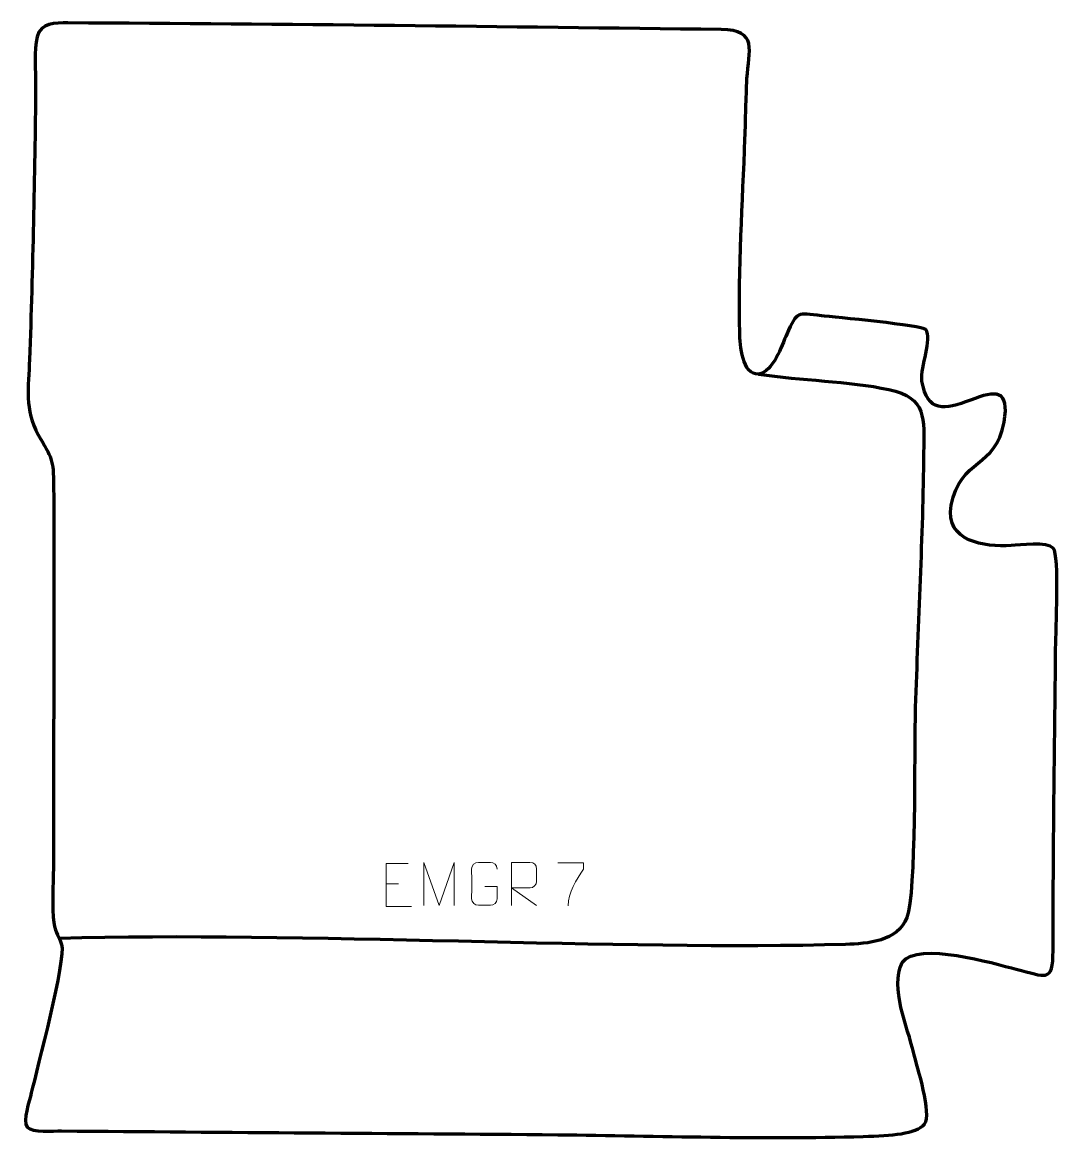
# Model space of a CAD drawing. Header units: millimetres. Extents: x -588 to 15, y 69 to 718.
import ezdxf

# ---------------------------------------------------------------- set-up
doc = ezdxf.new("R2010")
doc.units = ezdxf.units.MM
doc.header["$MEASUREMENT"] = 0
doc.layers.add('layer 2', color=7, linetype='Continuous')
doc.layers.add('layer 3', color=7, linetype='Continuous')

msp = doc.modelspace()

# ---------------------------------------------------------------- linework, layer by layer
at = {"layer": 'layer 2', "color": 142, "lineweight": 158}
msp.add_open_spline([(-160.2673, 513.4643), (-135.7883, 509.7066), (-108.1513, 509.5327), (-84.6178, 504.5192), (-84.6178, 504.5192), (-62.2796, 499.7604), (-64.2643, 487.6642), (-64.4043, 467.8784), (-64.4043, 467.8784), (-64.8795, 419.0204), (-67.707, 368.938), (-69.2275, 319.9554), (-69.2275, 319.9554), (-70.0769, 292.5939), (-68.5973, 212.664), (-74.1875, 197.8364), (-74.1875, 197.8364), (-79.3987, 184.0137), (-96.9935, 182.6705), (-109.7605, 182.2864), (-109.7605, 182.2864), (-238.4553, 178.4144), (-428.3283, 189.8331), (-566.5419, 185.6935)], degree=3, knots=[0, 0, 0, 0, 0.14285714, 0.14285714, 0.14285714, 0.14285714, 0.28571429, 0.28571429, 0.28571429, 0.28571429, 0.42857143, 0.42857143, 0.42857143, 0.42857143, 0.57142857, 0.57142857, 0.57142857, 0.57142857, 0.71428571, 0.71428571, 0.71428571, 0.71428571, 1, 1, 1, 1], dxfattribs=at)
at = {"layer": 'layer 3', "color": 242, "lineweight": 158}
msp.add_open_spline([(-181.9692, 713.5781), (-160.2763, 713.3082), (-166.1724, 701.5013), (-167.0248, 685.0515), (-167.0248, 685.0515), (-167.6238, 673.4911), (-167.7894, 661.8927), (-168.1847, 650.3213), (-168.1847, 650.3213), (-169.5724, 613.129), (-172.0441, 574.3085), (-171.2115, 537.2084), (-171.2115, 537.2084), (-171.0632, 530.6013), (-169.9914, 512.9456), (-160.2673, 513.4643), (-160.2673, 513.4643), (-151.7519, 514.8949), (-147.0102, 529.7679), (-143.9394, 536.7217), (-143.9394, 536.7217), (-137.9712, 550.2368), (-137.8123, 548.9399), (-123.814, 547.3414), (-123.814, 547.3414), (-116.2714, 546.5228), (-65.2069, 541.8076), (-63.0344, 539.3652), (-63.0344, 539.3652), (-59.5349, 533.7418), (-66.0539, 518.0063), (-65.48, 509.4501), (-65.48, 509.4501), (-61.9455, 490.9147), (-52.4889, 492.5234), (-37.1817, 498.4029), (-37.1817, 498.4029), (-22.4477, 504.0622), (-14.2383, 504.7877), (-17.6675, 485.6251), (-17.6675, 485.6251), (-22.5219, 458.4987), (-42.8503, 465.0663), (-48.4958, 437.2782), (-48.4958, 437.2782), (-51.7781, 415.8833), (-29.2016, 413.1262), (-13.4978, 413.8899), (-13.4978, 413.8899), (-8.9314, 414.1119), (7.8906, 416.2147), (10.9543, 412.4903), (10.9543, 412.4903), (14.636, 408.0145), (12.3854, 364.7992), (12.298, 354.4133), (12.298, 354.4133), (11.7709, 295.8372), (10.7655, 237.2483), (10.8466, 178.6699), (10.8466, 178.6699), (10.6488, 159.4662), (6.5701, 163.7368), (-10.5874, 167.8864), (-10.5874, 167.8864), (-23.9325, 171.29), (-67.4174, 184.3306), (-76.9126, 171.8513), (-76.9126, 171.8513), (-84.1292, 156.8368), (-73.7501, 134.738), (-70.1046, 119.0243), (-70.1046, 119.0243), (-68.2336, 111.9017), (-59.3357, 83.0798), (-63.8491, 77.9971), (-63.8491, 77.9971), (-69.1045, 72.0787), (-82.7125, 71.321), (-99.5373, 70.783), (-99.5373, 70.783), (-158.1561, 68.9084), (-218.1773, 71.2257), (-276.9344, 71.7667), (-276.9344, 71.7667), (-373.0364, 72.6742), (-469.142, 73.132), (-565.2445, 73.9994), (-565.2445, 73.9994), (-569.9735, 74.0422), (-582.3714, 72.6954), (-585.2013, 76.23), (-585.2013, 76.23), (-588.0509, 79.789), (-583.901, 91.4075), (-582.8612, 96.011), (-582.8612, 96.011), (-579.6501, 109.5109), (-562.6463, 173.8825), (-565.208, 182.3192), (-565.208, 182.3192), (-566.745, 187.3815), (-568.7558, 188.0193), (-569.752, 194.9794), (-569.752, 194.9794), (-570.9556, 203.3878), (-570.0251, 217.4583), (-570.0215, 226.5999), (-570.0215, 226.5999), (-569.9879, 300.4421), (-569.4565, 374.4052), (-569.8709, 448.2309), (-569.8709, 448.2309), (-569.9616, 464.3853), (-571.031, 464.779), (-578.8075, 478.1715), (-578.8075, 478.1715), (-586.8698, 492.7453), (-584.4488, 506.0287), (-583.8704, 521.9273), (-583.8704, 521.9273), (-581.9765, 574.7716), (-580.8551, 628.1531), (-580.3224, 681.0321), (-580.3224, 681.0321), (-580.2385, 689.3607), (-581.3322, 701.605), (-579.522, 709.3674), (-579.522, 709.3674), (-577.1748, 717.7567), (-569.0574, 717.475), (-561.5311, 717.4361), (-561.5311, 717.4361), (-435.3142, 716.7827), (-308.2297, 715.1494), (-181.9692, 713.5781)], degree=3, knots=[0, 0, 0, 0, 0.02857143, 0.02857143, 0.02857143, 0.02857143, 0.05714286, 0.05714286, 0.05714286, 0.05714286, 0.08571429, 0.08571429, 0.08571429, 0.08571429, 0.11428571, 0.11428571, 0.11428571, 0.11428571, 0.14285714, 0.14285714, 0.14285714, 0.14285714, 0.17142857, 0.17142857, 0.17142857, 0.17142857, 0.2, 0.2, 0.2, 0.2, 0.22857143, 0.22857143, 0.22857143, 0.22857143, 0.25714286, 0.25714286, 0.25714286, 0.25714286, 0.28571429, 0.28571429, 0.28571429, 0.28571429, 0.31428571, 0.31428571, 0.31428571, 0.31428571, 0.34285714, 0.34285714, 0.34285714, 0.34285714, 0.37142857, 0.37142857, 0.37142857, 0.37142857, 0.4, 0.4, 0.4, 0.4, 0.42857143, 0.42857143, 0.42857143, 0.42857143, 0.45714286, 0.45714286, 0.45714286, 0.45714286, 0.48571429, 0.48571429, 0.48571429, 0.48571429, 0.51428571, 0.51428571, 0.51428571, 0.51428571, 0.54285714, 0.54285714, 0.54285714, 0.54285714, 0.57142857, 0.57142857, 0.57142857, 0.57142857, 0.6, 0.6, 0.6, 0.6, 0.62857143, 0.62857143, 0.62857143, 0.62857143, 0.65714286, 0.65714286, 0.65714286, 0.65714286, 0.68571429, 0.68571429, 0.68571429, 0.68571429, 0.71428571, 0.71428571, 0.71428571, 0.71428571, 0.74285714, 0.74285714, 0.74285714, 0.74285714, 0.77142857, 0.77142857, 0.77142857, 0.77142857, 0.8, 0.8, 0.8, 0.8, 0.82857143, 0.82857143, 0.82857143, 0.82857143, 0.85714286, 0.85714286, 0.85714286, 0.85714286, 0.88571429, 0.88571429, 0.88571429, 0.88571429, 0.91428571, 0.91428571, 0.91428571, 0.91428571, 0.94285714, 0.94285714, 0.94285714, 0.94285714, 1, 1, 1, 1], dxfattribs=at)
at = {"layer": 'layer 3', "color": 250, "lineweight": 9}
for points, knots in [([(-363.8615, 229.3392), (-363.8615, 229.3392), (-376.7354, 229.3392), (-376.7354, 229.3392), (-376.7354, 229.3392), (-376.7354, 229.3392), (-376.7354, 204.3856), (-376.7354, 204.3856), (-376.7354, 204.3856), (-376.7354, 204.3856), (-361.8696, 204.3856), (-361.8696, 204.3856)], [0, 0, 0, 0, 0.25, 0.25, 0.25, 0.25, 0.5, 0.5, 0.5, 0.5, 1, 1, 1, 1]), ([(-354.8724, 204.9808), (-354.8724, 204.9808), (-354.8724, 229.9387), (-354.8724, 229.9387), (-354.8724, 229.9387), (-354.8724, 229.9387), (-345.9473, 204.9808), (-345.9473, 204.9808), (-345.9473, 204.9808), (-345.9473, 204.9808), (-337.1874, 229.9382), (-337.1874, 229.9382), (-337.1874, 229.9382), (-337.1874, 229.9382), (-337.1874, 204.9808), (-337.1874, 204.9808)], [0, 0, 0, 0, 0.2, 0.2, 0.2, 0.2, 0.4, 0.4, 0.4, 0.4, 0.6, 0.6, 0.6, 0.6, 1, 1, 1, 1]), ([(-319.3124, 215.9685), (-319.3124, 215.9685), (-312.1443, 215.9685), (-312.1443, 215.9685), (-312.1443, 215.9685), (-312.1443, 215.9685), (-312.1443, 208.8004), (-312.1443, 208.8004), (-312.1443, 208.8004), (-312.284, 206.477), (-313.9612, 204.9974), (-316.109, 204.9866), (-316.109, 204.9866), (-318.4408, 204.987), (-320.7728, 204.987), (-323.1043, 204.9866), (-323.1043, 204.9866), (-325.0292, 204.8812), (-327.0014, 206.7657), (-326.9902, 208.783), (-326.9902, 208.783), (-326.9898, 214.5531), (-326.9898, 220.3228), (-326.9902, 226.0921), (-326.9902, 226.0921), (-326.986, 228.2302), (-325.2392, 229.9494), (-323.0869, 229.936), (-323.0869, 229.936), (-320.7612, 229.936), (-318.4351, 229.936), (-316.109, 229.936), (-316.109, 229.936), (-314.1623, 229.9714), (-312.1709, 228.4799), (-312.1443, 226.0422)], [0, 0, 0, 0, 0.1, 0.1, 0.1, 0.1, 0.2, 0.2, 0.2, 0.2, 0.3, 0.3, 0.3, 0.3, 0.4, 0.4, 0.4, 0.4, 0.5, 0.5, 0.5, 0.5, 0.6, 0.6, 0.6, 0.6, 0.7, 0.7, 0.7, 0.7, 0.8, 0.8, 0.8, 0.8, 1, 1, 1, 1]), ([(-303.8993, 204.9828), (-303.8993, 204.9828), (-303.8993, 229.9363), (-303.8993, 229.9363), (-303.8993, 229.9363), (-300.3045, 229.9363), (-296.709, 229.9363), (-293.1138, 229.9363), (-293.1138, 229.9363), (-290.7885, 229.8986), (-289.2312, 228.4086), (-289.2353, 226.0422), (-289.2353, 226.0422), (-289.2357, 224.0067), (-289.2357, 220.9473), (-289.2353, 218.9113), (-289.2353, 218.9113), (-289.2418, 217.0358), (-291.0541, 215.094), (-293.0636, 215.0749), (-293.0636, 215.0749), (-293.0636, 215.0749), (-303.8993, 215.0749), (-303.8993, 215.0749), (-303.8993, 215.0749), (-303.8993, 215.0749), (-289.2446, 204.9828), (-289.2446, 204.9828)], [0, 0, 0, 0, 0.125, 0.125, 0.125, 0.125, 0.25, 0.25, 0.25, 0.25, 0.375, 0.375, 0.375, 0.375, 0.5, 0.5, 0.5, 0.5, 0.625, 0.625, 0.625, 0.625, 0.75, 0.75, 0.75, 0.75, 1, 1, 1, 1]), ([(-276.8335, 229.7488), (-276.8335, 229.7488), (-262.0174, 229.7488), (-262.0174, 229.7488), (-262.0174, 229.7488), (-262.0177, 228.4992), (-262.0177, 227.2496), (-262.0174, 225.9998), (-262.0174, 225.9998), (-266.0118, 220.0027), (-270.927, 212.1691), (-270.927, 204.7903)], [0, 0, 0, 0, 0.25, 0.25, 0.25, 0.25, 0.5, 0.5, 0.5, 0.5, 1, 1, 1, 1])]:
    msp.add_open_spline(points, degree=3, knots=knots, dxfattribs=at)
msp.add_open_spline([(-376.7354, 217.4595), (-376.7354, 217.4595), (-369.5673, 217.4595), (-369.5673, 217.4595)], degree=3, dxfattribs=at)

doc.saveas('drawing.dxf')
